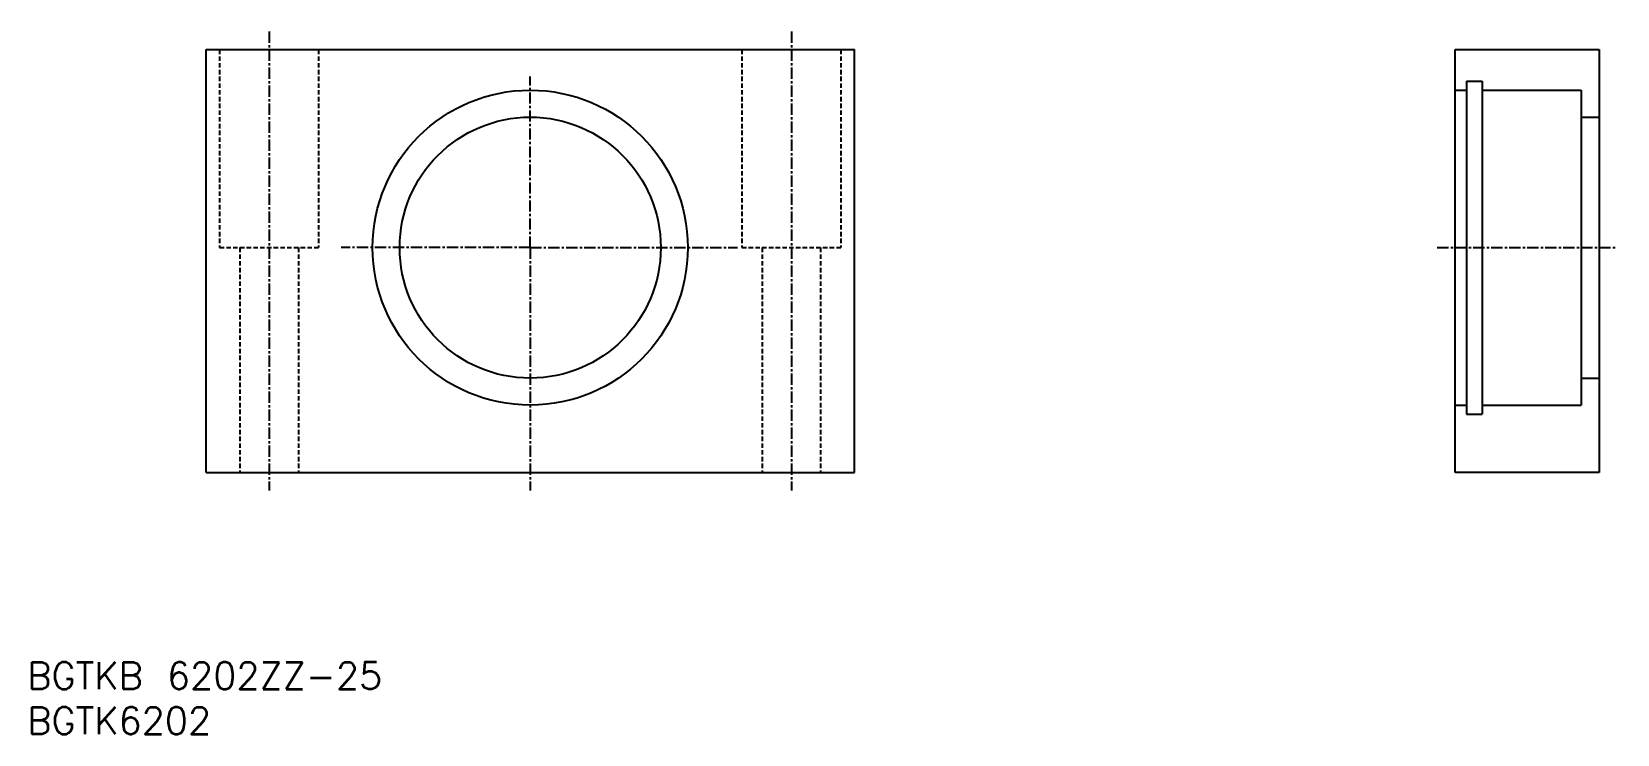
# Model space of a CAD drawing. Extents: x 45 to 221, y 37 to 115.
import ezdxf
from ezdxf.enums import TextEntityAlignment as Align

# ---------------------------------------------------------------- set-up
doc = ezdxf.new("R2010")
doc.units = 0
doc.linetypes.add('CENTER', pattern=[2, 1.25, -0.25, 0.25, -0.25])
doc.linetypes.add('DASHED', pattern=[0.75, 0.5, -0.25])
doc.layers.get('0').update_dxf_attribs({"linetype": 'CONTINUOUS'})
doc.layers.add('CENTER', color=1, linetype='CENTER')
doc.styles.get("Standard").update_dxf_attribs({"font": 'txt.shx', "bigfont": 'extfont.shx'})

msp = doc.modelspace()

# ---------------------------------------------------------------- linework, layer by layer
at = {"color": 7, "linetype": 'CONTINUOUS'}
for p, q in [((64.66, 66.37), (64.66, 113.37)), ((64.66, 113.37), (136.66, 113.37)), ((136.66, 66.37), (136.66, 113.37)), ((203.39, 66.37), (203.39, 113.37)), ((203.39, 113.37), (219.39, 113.37)), ((219.39, 113.37), (219.39, 66.37)), ((204.64, 109.87), (204.64, 72.87)), ((204.64, 109.87), (206.39, 109.87)), ((206.39, 109.87), (206.39, 72.87)), ((203.39, 108.87), (204.64, 108.87)), ((206.39, 108.87), (217.39, 108.87)), ((217.39, 108.87), (217.39, 73.87)), ((217.39, 105.87), (219.39, 105.87)), ((217.39, 76.87), (219.39, 76.87)), ((203.39, 73.87), (204.64, 73.87)), ((204.64, 72.87), (206.39, 72.87)), ((206.39, 73.87), (217.39, 73.87)), ((64.66, 66.37), (136.66, 66.37)), ((219.39, 66.37), (203.39, 66.37))]:
    msp.add_line(p, q, dxfattribs=at)
at = {"color": 3, "linetype": 'DASHED'}
for p, q in [((66.16, 113.37), (66.16, 91.37)), ((77.16, 113.37), (77.16, 91.37)), ((124.16, 113.37), (124.16, 91.37)), ((135.16, 113.37), (135.16, 91.37)), ((66.16, 91.37), (77.16, 91.37)), ((68.41, 91.37), (68.41, 66.37)), ((74.91, 91.37), (74.91, 66.37)), ((124.16, 91.37), (135.16, 91.37)), ((126.41, 91.37), (126.41, 66.37)), ((132.91, 91.37), (132.91, 66.37))]:
    msp.add_line(p, q, dxfattribs=at)
at = {"color": 7, "linetype": 'CONTINUOUS'}
for radius in [17.5, 14.5]:
    msp.add_circle((100.66, 91.37), radius, dxfattribs=at)
at = {"layer": 'CENTER', "color": 1, "linetype": 'CENTER'}
for p, q in [((71.66, 115.37), (71.66, 64.37)), ((129.66, 115.37), (129.66, 64.37)), ((100.66, 91.37), (100.66, 110.37)), ((100.66, 91.37), (79.66, 91.37)), ((100.66, 91.37), (100.66, 64.37)), ((100.66, 91.37), (123.66, 91.37)), ((201.39, 91.37), (221.39, 91.37))]:
    msp.add_line(p, q, dxfattribs=at)

# ---------------------------------------------------------------- texts
at = {"color": 7, "linetype": 'CONTINUOUS'}
for s, p in [('BGTKB 6202ZZ-25', (44.78, 43.8)), ('BGTK6202', (44.78, 38.8))]:
    msp.add_text(s, height=3, dxfattribs=at).set_placement(p, align=Align.MIDDLE_LEFT)

doc.saveas('drawing.dxf')
